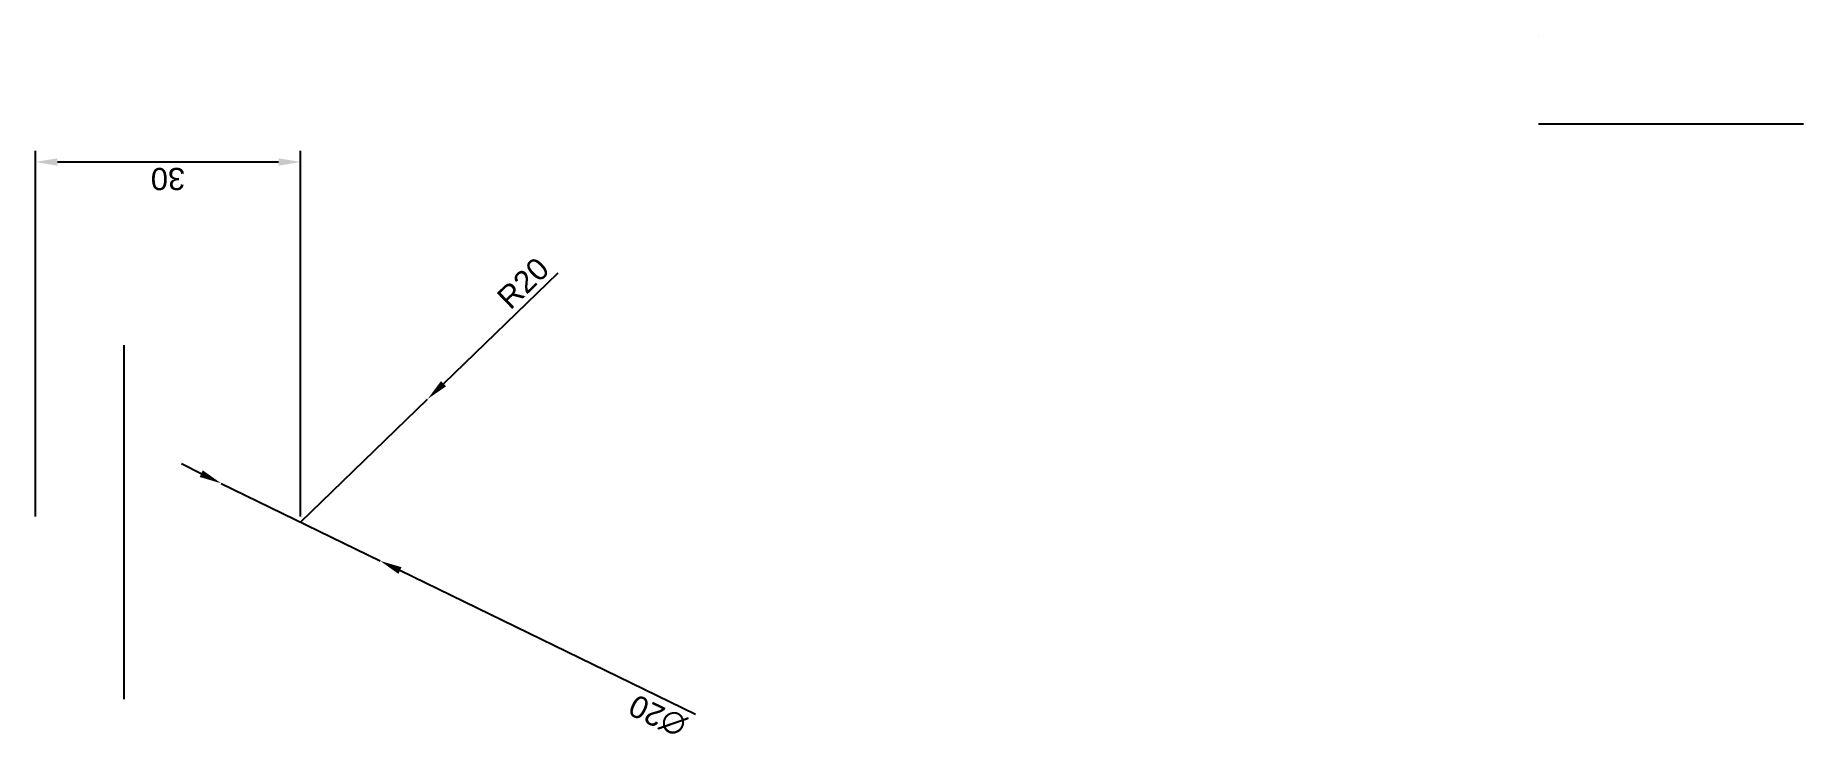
# Model space of a CAD drawing. Header units: centimetres. Extents: x 50 to 250, y 45 to 125.
import ezdxf

# ---------------------------------------------------------------- set-up
doc = ezdxf.new("R2010")
doc.units = ezdxf.units.CM
doc.styles.get("Standard").update_dxf_attribs({"font": 'arial.ttf'})
doc.dimstyles.new('ISO-25', dxfattribs={"dimtxt": 2.5, "dimasz": 2.5, "dimexe": 1.25, "dimexo": 0.625, "dimtad": 1, "dimtxsty": 'Standard', "dimcen": 2.5, "dimadec": 0, "dimazin": 0, "dimtfac": 1, "dimtmove": 0, "dimatfit": 3, "dimfxl": 1, "dimarcsym": 0})

# ---------------------------------------------------------------- blocks, each defined once
blk = doc.blocks.new('*D4')
at = {"color": 0, "lineweight": -2, "transparency": 16777216}
for p, q in [((50, 70.62), (50, 111.94)), ((77.5, 110.69), (52.5, 110.69)), ((80, 70.62), (80, 111.94))]:
    blk.add_line(p, q, dxfattribs=at)
at = {"color": 0, "transparency": 16777216}
for points in [[(52.5, 110.28), (52.5, 111.11), (50, 110.69)], [(77.5, 110.28), (77.5, 111.11), (80, 110.69)]]:
    blk.add_solid(points, dxfattribs=at)
at = {"layer": 'Defpoints', "color": 0, "transparency": 16777216}
for p in [(50, 110.69), (50, 70), (80, 70)]:
    blk.add_point(p, dxfattribs=at)
at = {"color": 0, "transparency": 16777216, "insert": (65, 108.79), "char_height": 2.5, "attachment_point": 5, "rotation": 180}
blk.add_mtext('30', dxfattribs=at)
blk = doc.blocks.new('*D5')
at = {"color": 0, "lineweight": -2, "transparency": 16777216}
for p, q in [((109.08, 98.14), (96.17, 85.64)), ((80, 70), (94.37, 83.91))]:
    blk.add_line(p, q, dxfattribs=at)
at = {"color": 0, "transparency": 16777216}
blk.add_solid([(95.88, 85.94), (96.46, 85.35), (94.37, 83.91)], dxfattribs=at)
at = {"layer": 'Defpoints', "color": 0, "transparency": 16777216}
for p in [(94.37, 83.91), (80, 70)]:
    blk.add_point(p, dxfattribs=at)
at = {"color": 0, "transparency": 16777216, "insert": (105.17, 97), "char_height": 2.5, "attachment_point": 5, "rotation": 44.0527}
blk.add_mtext('R20', dxfattribs=at)
blk = doc.blocks.new('*D6')
at = {"color": 0, "lineweight": -2, "transparency": 16777216}
for p, q in [((68.76, 75.47), (66.51, 76.57)), ((71.01, 74.38), (88.99, 65.62)), ((124.65, 48.25), (91.24, 64.53))]:
    blk.add_line(p, q, dxfattribs=at)
at = {"color": 0, "transparency": 16777216}
for points in [[(68.58, 75.1), (68.94, 75.85), (71.01, 74.38)], [(91.06, 64.15), (91.42, 64.9), (88.99, 65.62)]]:
    blk.add_solid(points, dxfattribs=at)
at = {"layer": 'Defpoints', "color": 0, "transparency": 16777216}
for p in [(71.01, 74.38), (88.99, 65.62)]:
    blk.add_point(p, dxfattribs=at)
at = {"color": 0, "transparency": 16777216, "insert": (120.4, 48.13), "char_height": 2.5, "attachment_point": 5, "rotation": 154.0319}
blk.add_mtext('∅20', dxfattribs=at)

msp = doc.modelspace()

# ---------------------------------------------------------------- linework, layer by layer
for p, q in [((220, 125, 20), (220, 125, 40)), ((220, 115, 20), (220, 115, 40)), ((60, 90, 10), (60, 50, 10))]:
    msp.add_line(p, q)
at = {"extrusion": (0, -1, 0)}
msp.add_line((220, 115, 40), (250, 115, 20), dxfattribs=at)

# ---------------------------------------------------------------- dimensions: what is measured, and where the dimension line sits
dim = msp.add_linear_dim(base=(50, 110.694, 10), p1=(80, 70, 10), p2=(50, 70, 10), angle=180, dimstyle='ISO-25')
dim.commit()
dim.dimension.update_dxf_attribs({"geometry": '*D4', "text_midpoint": (65, 108.791, 10)})
dim = msp.add_radius_dim(center=(80, 70, 10), mpoint=(94.374, 83.906, 10), dimstyle='ISO-25')
dim.commit()
dim.dimension.update_dxf_attribs({"geometry": '*D5', "text_midpoint": (106.492, 95.63, 10), "dimtype": 164})
dim = msp.add_diameter_dim_2p(p1=(71.01, 74.379, 10), p2=(88.99, 65.621, 10), dimstyle='ISO-25')
dim.commit()
dim.dimension.update_dxf_attribs({"geometry": '*D6', "text_midpoint": (121.26, 49.905, 10), "dimtype": 163})

doc.saveas('drawing.dxf')
